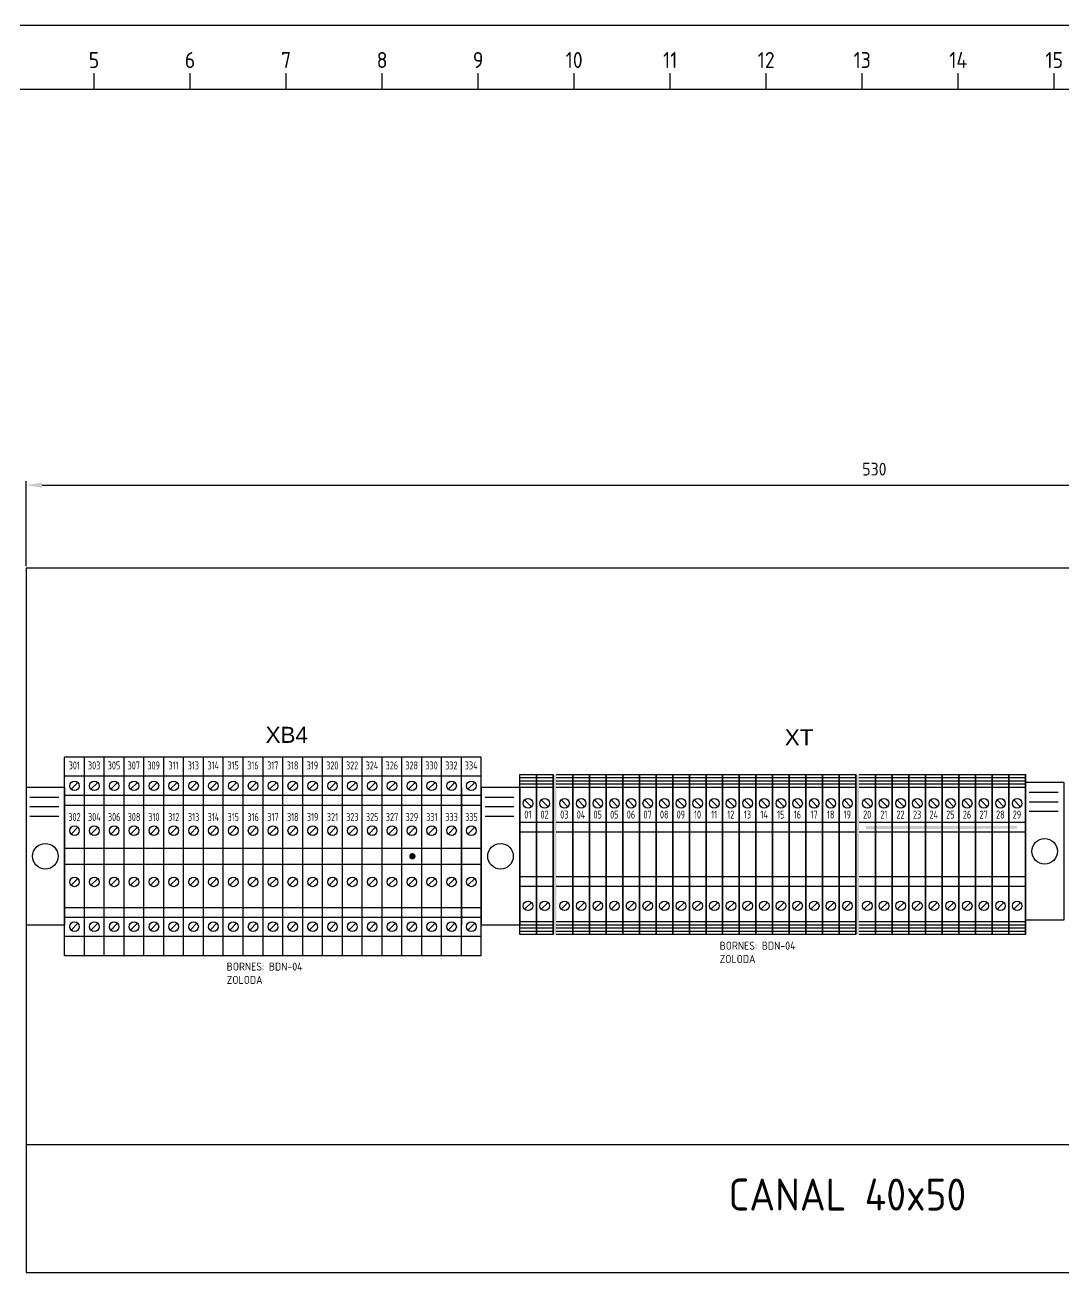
# Model space of a CAD drawing. Header units: millimetres. Extents: x 2272 to 7312, y -3839 to -3184.
# Drawn here: x 3618.2 to 3780.5, y -3738.6 to -3542.2 of the extents above; entities that cross this region are included whole.
import ezdxf
from ezdxf.enums import TextEntityAlignment as Align

# ---------------------------------------------------------------- set-up
doc = ezdxf.new("R2010")
doc.units = ezdxf.units.MM
for name, color, linetype in [('AUXILIAR', 30, 'Continuous'), ('BORNES XT', 5, 'Continuous'), ('COTAS', 3, 'Continuous'), ('TEXTO', 3, 'Continuous'), ('TEXTOS', 3, 'Continuous')]:
    doc.layers.add(name, color=color, linetype=linetype)
doc.styles.add('ROMANS', font='isocp3.shx')
doc.styles.get("Standard").update_dxf_attribs({"font": 'arial.ttf'})
doc.styles.add('style1', font='arial.ttf', dxfattribs={"height": 1})
doc.styles.add('style2', font='romab___.ttf', dxfattribs={"height": 1})

# ---------------------------------------------------------------- blocks, each defined once
blk = doc.blocks.new('A3-Funcional')
at = {"color": 1, "linetype": 'Continuous'}
blk.add_line((25, 287), (410, 287), dxfattribs=at)
at = {"color": 11}
blk.add_lwpolyline([(0, 0), (0, 297), (420, 297), (420, 0)], close=True, dxfattribs=at)
at = {"layer": 'TEXTOS', "color": 3}
for p, q in [((97.5, 287), (97.5, 289.5)), ((112.5, 287), (112.5, 289.5)), ((127.5, 287), (127.5, 289.5)), ((142.5, 287), (142.5, 289.5)), ((157.5, 287), (157.5, 289.5)), ((172.5, 287), (172.5, 289.5)), ((187.5, 287), (187.5, 289.5)), ((202.5, 287), (202.5, 289.5)), ((217.5, 287), (217.5, 289.5)), ((232.5, 287), (232.5, 289.5)), ((247.5, 287), (247.5, 289.5))]:
    blk.add_line(p, q, dxfattribs=at)
at = {"layer": 'TEXTOS', "color": 3, "style": 'ROMANS'}
for s, p in [('5', (97.5, 290.3)), ('6', (112.5, 290.3)), ('7', (127.5, 290.3)), ('8', (142.5, 290.3)), ('9', (157.5, 290.3)), ('10', (172.5, 290.3)), ('11', (187.5, 290.3)), ('12', (202.5, 290.3)), ('13', (217.5, 290.3)), ('14', (232.5, 290.3)), ('15', (247.5, 290.3))]:
    blk.add_text(s, height=2.5, dxfattribs=at).set_placement(p, align=Align.CENTER)
at = {"layer": 'TEXTOS', "color": 7, "linetype": 'Continuous', "style": 'style2', "width": 0.8}
blk.add_attdef('CLIENTE', (295.02, 31.81), '', height=3.5, dxfattribs=at)
at = {"layer": 'TEXTOS', "color": 7, "style": 'style2'}
blk.add_attdef('NºOBRA', text='', height=4, dxfattribs=at).set_placement((380.19, 28), align=Align.CENTER)
at = {"layer": 'TEXTOS', "color": 7, "linetype": 'Continuous', "style": 'style1'}
for tag, p in [('0/0', (403.7, 28)), ('1088-01MP01', (379.98, 18.5)), ('REVCLIENTE', (403.7, 18.5)), ('1088-01MP01', (379.98, 11.43)), ('REV', (403.7, 11.19))]:
    blk.add_attdef(tag, text='', height=2.5, dxfattribs=at).set_placement(p, align=Align.CENTER)
at = {"layer": 'TEXTOS', "style": 'ROMANS'}
for tag, p in [('04/01/01', (204.48, 27.37)), ('NAMEDIB', (224.48, 27.33)), ('FECHREV', (204.48, 20.11)), ('NAMEREV', (224.48, 20.1)), ('FECHAPR', (204.48, 12.61)), ('NAMEAPR', (224.48, 12.6))]:
    blk.add_attdef(tag, text='', height=2, dxfattribs=at).set_placement(p, align=Align.CENTER)
at = {"layer": 'TEXTOS', "color": 7, "style": 'style1'}
blk.add_attdef('OBRA', (295.02, 26.8), '', height=2.5, dxfattribs=at)
at = {"layer": 'TEXTOS', "color": 7, "style": 'style1', "width": 0.85}
for tag, p in [('DESCRIPCION1', (332.01, 20.37)), ('DESCRIPCION2', (332.01, 16.29)), ('DESCRIPCION3', (332.01, 12.18))]:
    blk.add_attdef(tag, text='', height=2.5, dxfattribs=at).set_placement(p, align=Align.CENTER)
blk = doc.blocks.new('BORNERA SEPARADOR')
for p, q in [((-649.79, 1388.9), (-661.79, 1388.9)), ((-661.79, 1388.9), (-661.79, 1345.9)), ((-649.79, 1388.9), (-649.79, 1345.9)), ((-660.59, 1385.9), (-651.59, 1385.9)), ((-660.59, 1382.9), (-651.59, 1382.9)), ((-660.59, 1379.9), (-651.59, 1379.9)), ((-649.79, 1345.9), (-661.79, 1345.9))]:
    blk.add_line(p, q)
blk.add_circle((-655.79, 1367.4), 4)
blk = doc.blocks.new('A$C24A666E3')
for p, q in [((2210.244, -182.826), (1680.244, -182.826)), ((1680.244, -182.826), (1680.244, -402.826)), ((1692.244, -251.326), (1680.244, -251.326)), ((1680.244, -251.326), (1680.244, -294.326)), ((1692.244, -251.326), (1680.244, -251.326)), ((1680.244, -251.326), (1680.244, -294.326)), ((1680.244, -251.326), (1680.244, -294.326)), ((1692.244, -251.326), (1680.244, -251.326)), ((1692.244, -251.326), (1680.244, -251.326)), ((1692.244, -251.326), (1692.244, -294.326)), ((1692.244, -251.326), (1692.244, -294.326)), ((1692.244, -251.326), (1692.244, -294.326)), ((1692.244, -251.326), (1692.244, -294.326)), ((1816.244, -251.326), (1816.244, -294.326)), ((1816.244, -251.326), (1816.244, -294.326)), ((1834.444, -251.326), (1822.444, -251.326)), ((1822.444, -251.326), (1822.444, -294.326)), ((1822.444, -251.326), (1822.444, -294.326)), ((1834.444, -251.326), (1834.444, -294.326)), ((1834.444, -251.326), (1834.444, -294.326)), ((1976.844, -249.785), (1976.844, -292.785)), ((1987.244, -249.785), (1987.244, -292.785)), ((1992.444, -249.785), (1992.444, -292.785)), ((1681.444, -254.326), (1690.444, -254.326)), ((1681.444, -254.326), (1690.444, -254.326)), ((1681.444, -254.326), (1690.444, -254.326)), ((1681.444, -254.326), (1690.444, -254.326)), ((1823.644, -254.326), (1832.644, -254.326)), ((1681.444, -257.326), (1690.444, -257.326)), ((1681.444, -257.326), (1690.444, -257.326)), ((1681.444, -257.326), (1690.444, -257.326)), ((1681.444, -257.326), (1690.444, -257.326)), ((1823.644, -257.326), (1832.644, -257.326)), ((1681.444, -260.326), (1690.444, -260.326)), ((1681.444, -260.326), (1690.444, -260.326)), ((1681.444, -260.326), (1690.444, -260.326)), ((1681.444, -260.326), (1690.444, -260.326)), ((1823.644, -260.326), (1832.644, -260.326)), ((1692.244, -294.326), (1680.244, -294.326)), ((1692.244, -294.326), (1680.244, -294.326)), ((1692.244, -294.326), (1680.244, -294.326)), ((1692.244, -294.326), (1680.244, -294.326)), ((1834.444, -294.326), (1822.444, -294.326)), ((1680.244, -362.826), (2210.244, -362.826)), ((1680.244, -402.826), (2210.244, -402.826))]:
    blk.add_line(p, q)
for centre in [(1686.244, -272.826), (1686.244, -272.826), (1686.244, -272.826), (1686.244, -272.826), (1828.444, -272.826)]:
    blk.add_circle(centre, 4)
at = {"layer": 'AUXILIAR'}
for p, q in [((1692.244, -303.826), (1692.244, -241.826)), ((1698.444, -241.826), (1692.244, -241.826)), ((1698.444, -303.826), (1698.444, -241.826)), ((1698.444, -303.826), (1698.444, -241.826)), ((1704.644, -241.826), (1698.444, -241.826)), ((1704.644, -303.826), (1704.644, -241.826)), ((1704.644, -303.826), (1704.644, -241.826)), ((1710.844, -241.826), (1704.644, -241.826)), ((1710.844, -303.826), (1710.844, -241.826)), ((1710.844, -303.826), (1710.844, -241.826)), ((1717.044, -241.826), (1710.844, -241.826)), ((1717.044, -303.826), (1717.044, -241.826)), ((1717.044, -303.826), (1717.044, -241.826)), ((1723.244, -241.826), (1717.044, -241.826)), ((1723.244, -303.826), (1723.244, -241.826)), ((1723.244, -303.826), (1723.244, -241.826)), ((1729.444, -241.826), (1723.244, -241.826)), ((1729.444, -303.826), (1729.444, -241.826)), ((1729.444, -303.826), (1729.444, -241.826)), ((1735.681, -241.826), (1729.481, -241.826)), ((1735.644, -303.826), (1735.644, -241.826)), ((1741.844, -241.826), (1735.644, -241.826)), ((1735.644, -303.826), (1735.644, -241.826)), ((1741.844, -303.826), (1741.844, -241.826)), ((1741.844, -303.826), (1741.844, -241.826)), ((1748.044, -241.826), (1741.844, -241.826)), ((1748.044, -303.826), (1748.044, -241.826)), ((1748.044, -303.826), (1748.044, -241.826)), ((1754.244, -241.826), (1748.044, -241.826)), ((1754.244, -303.826), (1754.244, -241.826)), ((1760.444, -241.826), (1754.244, -241.826)), ((1754.244, -303.826), (1754.244, -241.826)), ((1760.444, -303.826), (1760.444, -241.826)), ((1760.444, -303.826), (1760.444, -241.826)), ((1766.644, -241.826), (1760.444, -241.826)), ((1766.644, -303.826), (1766.644, -241.826)), ((1772.844, -241.826), (1766.644, -241.826)), ((1766.644, -303.826), (1766.644, -241.826)), ((1772.844, -303.826), (1772.844, -241.826)), ((1779.044, -241.826), (1772.844, -241.826)), ((1779.044, -303.826), (1779.044, -241.826)), ((1779.044, -303.826), (1779.044, -241.826)), ((1785.244, -241.826), (1779.044, -241.826)), ((1785.244, -303.826), (1785.244, -241.826)), ((1785.244, -303.826), (1785.244, -241.826)), ((1791.444, -241.826), (1785.244, -241.826)), ((1791.444, -303.826), (1791.444, -241.826)), ((1797.644, -241.826), (1791.444, -241.826)), ((1797.644, -303.826), (1797.644, -241.826)), ((1797.644, -303.826), (1797.644, -241.826)), ((1803.844, -241.826), (1797.644, -241.826)), ((1803.844, -303.826), (1803.844, -241.826)), ((1803.844, -303.826), (1803.844, -241.826)), ((1810.044, -241.826), (1803.844, -241.826)), ((1810.044, -303.826), (1810.044, -241.826)), ((1810.044, -303.826), (1810.044, -241.826)), ((1816.244, -241.826), (1810.044, -241.826)), ((1816.244, -303.826), (1816.244, -241.826)), ((1816.244, -303.826), (1816.244, -241.826)), ((1822.444, -241.826), (1816.244, -241.826)), ((1822.444, -303.826), (1822.444, -241.826)), ((1822.444, -303.826), (1822.444, -241.826)), ((1698.444, -247.826), (1692.244, -247.826)), ((1694.283, -251.886), (1696.405, -249.765)), ((1704.644, -247.826), (1698.444, -247.826)), ((1700.483, -251.886), (1702.605, -249.765)), ((1710.844, -247.826), (1704.644, -247.826)), ((1706.683, -251.886), (1708.805, -249.765)), ((1717.044, -247.826), (1710.844, -247.826)), ((1712.883, -251.886), (1715.005, -249.765)), ((1723.244, -247.826), (1717.044, -247.826)), ((1719.083, -251.886), (1721.205, -249.765)), ((1729.444, -247.826), (1723.244, -247.826)), ((1725.283, -251.886), (1727.405, -249.765)), ((1735.644, -247.826), (1729.444, -247.826)), ((1731.483, -251.886), (1733.605, -249.765)), ((1741.844, -247.826), (1735.644, -247.826)), ((1737.683, -251.886), (1739.805, -249.765)), ((1748.044, -247.826), (1741.844, -247.826)), ((1743.883, -251.886), (1746.005, -249.765)), ((1754.244, -247.826), (1748.044, -247.826)), ((1750.083, -251.886), (1752.205, -249.765)), ((1760.444, -247.826), (1754.244, -247.826)), ((1756.283, -251.886), (1758.405, -249.765)), ((1766.644, -247.826), (1760.444, -247.826)), ((1762.483, -251.886), (1764.605, -249.765)), ((1772.844, -247.826), (1766.644, -247.826)), ((1768.683, -251.886), (1770.805, -249.765)), ((1779.044, -247.826), (1772.844, -247.826)), ((1774.883, -251.886), (1777.005, -249.765)), ((1785.244, -247.826), (1779.044, -247.826)), ((1781.083, -251.886), (1783.205, -249.765)), ((1791.444, -247.826), (1785.244, -247.826)), ((1787.283, -251.886), (1789.405, -249.765)), ((1797.644, -247.826), (1791.444, -247.826)), ((1793.483, -251.886), (1795.605, -249.765)), ((1803.844, -247.826), (1797.644, -247.826)), ((1799.683, -251.886), (1801.805, -249.765)), ((1810.044, -247.826), (1803.844, -247.826)), ((1805.883, -251.886), (1808.005, -249.765)), ((1816.244, -247.826), (1810.044, -247.826)), ((1812.083, -251.886), (1814.205, -249.765)), ((1822.444, -247.826), (1816.244, -247.826)), ((1818.283, -251.886), (1820.405, -249.765)), ((1698.444, -253.826), (1692.244, -253.826)), ((1704.644, -253.826), (1698.444, -253.826)), ((1710.844, -253.826), (1704.644, -253.826)), ((1717.044, -253.826), (1710.844, -253.826)), ((1723.244, -253.826), (1717.044, -253.826)), ((1729.444, -253.826), (1723.244, -253.826)), ((1735.644, -253.826), (1729.444, -253.826)), ((1741.844, -253.826), (1735.644, -253.826)), ((1748.044, -253.826), (1741.844, -253.826)), ((1754.244, -253.826), (1748.044, -253.826)), ((1760.444, -253.826), (1754.244, -253.826)), ((1766.644, -253.826), (1760.444, -253.826)), ((1772.844, -253.826), (1766.644, -253.826)), ((1779.044, -253.826), (1772.844, -253.826)), ((1785.244, -253.826), (1779.044, -253.826)), ((1791.444, -253.826), (1785.244, -253.826)), ((1797.644, -253.826), (1791.444, -253.826)), ((1803.844, -253.826), (1797.644, -253.826)), ((1810.044, -253.826), (1803.844, -253.826)), ((1816.244, -253.826), (1810.044, -253.826)), ((1822.444, -253.826), (1816.244, -253.826)), ((1692.244, -256.826), (1698.444, -256.826)), ((1698.444, -256.826), (1704.644, -256.826)), ((1704.644, -256.826), (1710.844, -256.826)), ((1710.844, -256.826), (1717.044, -256.826)), ((1717.044, -256.826), (1723.244, -256.826)), ((1723.244, -256.826), (1729.444, -256.826)), ((1729.444, -256.826), (1735.644, -256.826)), ((1735.644, -256.826), (1741.844, -256.826)), ((1741.844, -256.826), (1748.044, -256.826)), ((1748.044, -256.826), (1754.244, -256.826)), ((1754.244, -256.826), (1760.444, -256.826)), ((1760.444, -256.826), (1766.644, -256.826)), ((1766.644, -256.826), (1772.844, -256.826)), ((1772.844, -256.826), (1779.044, -256.826)), ((1779.044, -256.826), (1785.244, -256.826)), ((1785.244, -256.826), (1791.444, -256.826)), ((1791.444, -256.826), (1797.644, -256.826)), ((1797.644, -256.826), (1803.844, -256.826)), ((1803.844, -256.826), (1810.044, -256.826)), ((1810.044, -256.826), (1816.244, -256.826)), ((1816.244, -256.826), (1822.444, -256.826)), ((1694.283, -265.886), (1696.405, -263.765)), ((1700.483, -265.886), (1702.605, -263.765)), ((1706.683, -265.886), (1708.805, -263.765)), ((1712.883, -265.886), (1715.005, -263.765)), ((1719.083, -265.886), (1721.205, -263.765)), ((1725.283, -265.886), (1727.405, -263.765)), ((1731.483, -265.886), (1733.605, -263.765)), ((1737.683, -265.886), (1739.805, -263.765)), ((1743.883, -265.886), (1746.005, -263.765)), ((1750.083, -265.886), (1752.205, -263.765)), ((1756.283, -265.886), (1758.405, -263.765)), ((1762.483, -265.886), (1764.605, -263.765)), ((1768.683, -265.886), (1770.805, -263.765)), ((1774.883, -265.886), (1777.005, -263.765)), ((1781.083, -265.886), (1783.205, -263.765)), ((1787.283, -265.886), (1789.405, -263.765)), ((1793.483, -265.886), (1795.605, -263.765)), ((1799.683, -265.886), (1801.805, -263.765)), ((1805.883, -265.886), (1808.005, -263.765)), ((1812.083, -265.886), (1814.205, -263.765)), ((1818.283, -265.886), (1820.405, -263.765)), ((1692.244, -270.326), (1698.444, -270.326)), ((1698.444, -270.326), (1704.644, -270.326)), ((1704.644, -270.326), (1710.844, -270.326)), ((1710.844, -270.326), (1717.044, -270.326)), ((1717.044, -270.326), (1723.244, -270.326)), ((1723.244, -270.326), (1729.444, -270.326)), ((1729.444, -270.326), (1735.644, -270.326)), ((1735.644, -270.326), (1741.844, -270.326)), ((1741.844, -270.326), (1748.044, -270.326)), ((1748.044, -270.326), (1754.244, -270.326)), ((1754.244, -270.326), (1760.444, -270.326)), ((1760.444, -270.326), (1766.644, -270.326)), ((1766.644, -270.326), (1772.844, -270.326)), ((1772.844, -270.326), (1779.044, -270.326)), ((1779.044, -270.326), (1785.244, -270.326)), ((1785.244, -270.326), (1791.444, -270.326)), ((1791.444, -270.326), (1797.644, -270.326)), ((1797.644, -270.326), (1803.844, -270.326)), ((1803.844, -270.326), (1810.044, -270.326)), ((1810.044, -270.326), (1816.244, -270.326)), ((1816.244, -270.326), (1822.444, -270.326)), ((1692.244, -275.326), (1698.444, -275.326)), ((1698.444, -275.326), (1704.644, -275.326)), ((1704.644, -275.326), (1710.844, -275.326)), ((1710.844, -275.326), (1717.044, -275.326)), ((1717.044, -275.326), (1723.244, -275.326)), ((1723.244, -275.326), (1729.444, -275.326)), ((1729.444, -275.326), (1735.644, -275.326)), ((1735.644, -275.326), (1741.844, -275.326)), ((1741.844, -275.326), (1748.044, -275.326)), ((1748.044, -275.326), (1754.244, -275.326)), ((1754.244, -275.326), (1760.444, -275.326)), ((1760.444, -275.326), (1766.644, -275.326)), ((1766.644, -275.326), (1772.844, -275.326)), ((1772.844, -275.326), (1779.044, -275.326)), ((1779.044, -275.326), (1785.244, -275.326)), ((1785.244, -275.326), (1791.444, -275.326)), ((1791.444, -275.326), (1797.644, -275.326)), ((1797.644, -275.326), (1803.844, -275.326)), ((1803.844, -275.326), (1810.044, -275.326)), ((1810.044, -275.326), (1816.244, -275.326)), ((1816.244, -275.326), (1822.444, -275.326)), ((1694.283, -281.886), (1696.405, -279.765)), ((1700.483, -281.886), (1702.605, -279.765)), ((1706.683, -281.886), (1708.805, -279.765)), ((1712.883, -281.886), (1715.005, -279.765)), ((1719.083, -281.886), (1721.205, -279.765)), ((1725.283, -281.886), (1727.405, -279.765)), ((1731.483, -281.886), (1733.605, -279.765)), ((1737.683, -281.886), (1739.805, -279.765)), ((1743.883, -281.886), (1746.005, -279.765)), ((1750.083, -281.886), (1752.205, -279.765)), ((1756.283, -281.886), (1758.405, -279.765)), ((1762.483, -281.886), (1764.605, -279.765)), ((1768.683, -281.886), (1770.805, -279.765)), ((1774.883, -281.886), (1777.005, -279.765)), ((1781.083, -281.886), (1783.205, -279.765)), ((1787.283, -281.886), (1789.405, -279.765)), ((1793.483, -281.886), (1795.605, -279.765)), ((1799.683, -281.886), (1801.805, -279.765)), ((1805.883, -281.886), (1808.005, -279.765)), ((1812.083, -281.886), (1814.205, -279.765)), ((1818.283, -281.886), (1820.405, -279.765)), ((1692.244, -288.826), (1698.444, -288.826)), ((1698.444, -288.826), (1704.644, -288.826)), ((1704.644, -288.826), (1710.844, -288.826)), ((1710.844, -288.826), (1717.044, -288.826)), ((1717.044, -288.826), (1723.244, -288.826)), ((1723.244, -288.826), (1729.444, -288.826)), ((1729.444, -288.826), (1735.644, -288.826)), ((1735.644, -288.826), (1741.844, -288.826)), ((1741.844, -288.826), (1748.044, -288.826)), ((1748.044, -288.826), (1754.244, -288.826)), ((1754.244, -288.826), (1760.444, -288.826)), ((1760.444, -288.826), (1766.644, -288.826)), ((1766.644, -288.826), (1772.844, -288.826)), ((1772.844, -288.826), (1779.044, -288.826)), ((1779.044, -288.826), (1785.244, -288.826)), ((1785.244, -288.826), (1791.444, -288.826)), ((1791.444, -288.826), (1797.644, -288.826)), ((1797.644, -288.826), (1803.844, -288.826)), ((1803.844, -288.826), (1810.044, -288.826)), ((1810.044, -288.826), (1816.244, -288.826)), ((1816.244, -288.826), (1822.444, -288.826)), ((1692.244, -291.826), (1698.444, -291.826)), ((1694.283, -295.886), (1696.405, -293.765)), ((1698.444, -291.826), (1704.644, -291.826)), ((1700.483, -295.886), (1702.605, -293.765)), ((1704.644, -291.826), (1710.844, -291.826)), ((1706.683, -295.886), (1708.805, -293.765)), ((1710.844, -291.826), (1717.044, -291.826)), ((1712.883, -295.886), (1715.005, -293.765)), ((1717.044, -291.826), (1723.244, -291.826)), ((1719.083, -295.886), (1721.205, -293.765)), ((1723.244, -291.826), (1729.444, -291.826)), ((1725.283, -295.886), (1727.405, -293.765)), ((1729.444, -291.826), (1735.644, -291.826)), ((1731.483, -295.886), (1733.605, -293.765)), ((1735.644, -291.826), (1741.844, -291.826)), ((1737.683, -295.886), (1739.805, -293.765)), ((1741.844, -291.826), (1748.044, -291.826)), ((1743.883, -295.886), (1746.005, -293.765)), ((1748.044, -291.826), (1754.244, -291.826)), ((1750.083, -295.886), (1752.205, -293.765)), ((1754.244, -291.826), (1760.444, -291.826)), ((1756.283, -295.886), (1758.405, -293.765)), ((1760.444, -291.826), (1766.644, -291.826)), ((1762.483, -295.886), (1764.605, -293.765)), ((1766.644, -291.826), (1772.844, -291.826)), ((1768.683, -295.886), (1770.805, -293.765)), ((1772.844, -291.826), (1779.044, -291.826)), ((1774.883, -295.886), (1777.005, -293.765)), ((1779.044, -291.826), (1785.244, -291.826)), ((1781.083, -295.886), (1783.205, -293.765)), ((1785.244, -291.826), (1791.444, -291.826)), ((1787.283, -295.886), (1789.405, -293.765)), ((1791.444, -291.826), (1797.644, -291.826)), ((1793.483, -295.886), (1795.605, -293.765)), ((1797.644, -291.826), (1803.844, -291.826)), ((1799.683, -295.886), (1801.805, -293.765)), ((1803.844, -291.826), (1810.044, -291.826)), ((1805.883, -295.886), (1808.005, -293.765)), ((1810.044, -291.826), (1816.244, -291.826)), ((1812.083, -295.886), (1814.205, -293.765)), ((1816.244, -291.826), (1822.444, -291.826)), ((1818.283, -295.886), (1820.405, -293.765)), ((1692.244, -297.826), (1698.444, -297.826)), ((1698.444, -297.826), (1704.644, -297.826)), ((1704.644, -297.826), (1710.844, -297.826)), ((1710.844, -297.826), (1717.044, -297.826)), ((1717.044, -297.826), (1723.244, -297.826)), ((1723.244, -297.826), (1729.444, -297.826)), ((1729.444, -297.826), (1735.644, -297.826)), ((1735.644, -297.826), (1741.844, -297.826)), ((1741.844, -297.826), (1748.044, -297.826)), ((1748.044, -297.826), (1754.244, -297.826)), ((1754.244, -297.826), (1760.444, -297.826)), ((1760.444, -297.826), (1766.644, -297.826)), ((1766.644, -297.826), (1772.844, -297.826)), ((1772.844, -297.826), (1779.044, -297.826)), ((1779.044, -297.826), (1785.244, -297.826)), ((1785.244, -297.826), (1791.444, -297.826)), ((1791.444, -297.826), (1797.644, -297.826)), ((1797.644, -297.826), (1803.844, -297.826)), ((1803.844, -297.826), (1810.044, -297.826)), ((1810.044, -297.826), (1816.244, -297.826)), ((1816.244, -297.826), (1822.444, -297.826)), ((1692.244, -303.826), (1698.444, -303.826)), ((1698.444, -303.826), (1704.644, -303.826)), ((1704.644, -303.826), (1710.844, -303.826)), ((1710.844, -303.826), (1717.044, -303.826)), ((1717.044, -303.826), (1723.244, -303.826)), ((1723.244, -303.826), (1729.444, -303.826)), ((1729.444, -303.826), (1735.644, -303.826)), ((1735.644, -303.826), (1741.844, -303.826)), ((1741.844, -303.826), (1748.044, -303.826)), ((1748.044, -303.826), (1754.244, -303.826)), ((1754.244, -303.826), (1760.444, -303.826)), ((1760.444, -303.826), (1766.644, -303.826)), ((1766.644, -303.826), (1772.844, -303.826)), ((1772.844, -303.826), (1779.044, -303.826)), ((1779.044, -303.826), (1785.244, -303.826)), ((1785.244, -303.826), (1791.444, -303.826)), ((1791.444, -303.826), (1797.644, -303.826)), ((1797.644, -303.826), (1803.844, -303.826)), ((1803.844, -303.826), (1810.044, -303.826)), ((1810.044, -303.826), (1816.244, -303.826)), ((1816.244, -303.826), (1822.444, -303.826))]:
    blk.add_line(p, q, dxfattribs=at)
for centre in [(1695.344, -250.826), (1701.544, -250.826), (1707.744, -250.826), (1713.944, -250.826), (1720.144, -250.826), (1726.344, -250.826), (1732.544, -250.826), (1738.744, -250.826), (1744.944, -250.826), (1751.144, -250.826), (1757.344, -250.826), (1763.544, -250.826), (1769.744, -250.826), (1775.944, -250.826), (1782.144, -250.826), (1788.344, -250.826), (1794.544, -250.826), (1800.744, -250.826), (1806.944, -250.826), (1813.144, -250.826), (1819.344, -250.826), (1695.344, -264.826), (1701.544, -264.826), (1707.744, -264.826), (1713.944, -264.826), (1720.144, -264.826), (1726.344, -264.826), (1732.544, -264.826), (1738.744, -264.826), (1744.944, -264.826), (1751.144, -264.826), (1757.344, -264.826), (1763.544, -264.826), (1769.744, -264.826), (1775.944, -264.826), (1782.144, -264.826), (1788.344, -264.826), (1794.544, -264.826), (1800.744, -264.826), (1806.944, -264.826), (1813.144, -264.826), (1819.344, -264.826), (1695.344, -280.826), (1701.544, -280.826), (1707.744, -280.826), (1713.944, -280.826), (1720.144, -280.826), (1726.344, -280.826), (1732.544, -280.826), (1738.744, -280.826), (1744.944, -280.826), (1751.144, -280.826), (1757.344, -280.826), (1763.544, -280.826), (1769.744, -280.826), (1775.944, -280.826), (1782.144, -280.826), (1788.344, -280.826), (1794.544, -280.826), (1800.744, -280.826), (1806.944, -280.826), (1813.144, -280.826), (1819.344, -280.826), (1695.344, -294.826), (1701.544, -294.826), (1707.744, -294.826), (1713.944, -294.826), (1720.144, -294.826), (1726.344, -294.826), (1732.544, -294.826), (1738.744, -294.826), (1744.944, -294.826), (1751.144, -294.826), (1757.344, -294.826), (1763.544, -294.826), (1769.744, -294.826), (1775.944, -294.826), (1782.144, -294.826), (1788.344, -294.826), (1794.544, -294.826), (1800.744, -294.826), (1806.944, -294.826), (1813.144, -294.826), (1819.344, -294.826)]:
    blk.add_circle(centre, 1.5, dxfattribs=at)
at = {"layer": 'BORNES XT'}
for p, q in [((1834.444, -247.305), (1839.644, -247.305)), ((1834.444, -297.305), (1834.444, -247.305)), ((1839.644, -247.305), (1839.644, -297.305)), ((1839.644, -247.305), (1844.844, -247.305)), ((1839.644, -297.305), (1839.644, -247.305)), ((1844.844, -247.305), (1844.844, -297.305)), ((1844.844, -297.305), (1844.844, -247.305)), ((1845.844, -247.305), (1851.044, -247.305)), ((1851.044, -247.305), (1851.044, -297.305)), ((1851.044, -247.305), (1856.244, -247.305)), ((1851.044, -297.305), (1851.044, -247.305)), ((1856.244, -247.305), (1856.244, -297.305)), ((1856.244, -247.305), (1861.444, -247.305)), ((1856.244, -297.305), (1856.244, -247.305)), ((1861.444, -247.305), (1861.444, -297.305)), ((1861.444, -247.305), (1866.644, -247.305)), ((1861.444, -297.305), (1861.444, -247.305)), ((1866.644, -247.305), (1871.844, -247.305)), ((1866.644, -297.305), (1866.644, -247.305)), ((1866.644, -247.305), (1866.644, -297.305)), ((1871.844, -247.305), (1871.844, -297.305)), ((1871.844, -247.305), (1877.044, -247.305)), ((1871.844, -297.305), (1871.844, -247.305)), ((1877.044, -247.305), (1877.044, -297.305)), ((1877.044, -297.305), (1877.044, -247.305)), ((1877.044, -247.305), (1882.244, -247.305)), ((1882.244, -247.305), (1882.244, -297.305)), ((1882.244, -297.305), (1882.244, -247.305)), ((1882.244, -247.305), (1887.444, -247.305)), ((1887.444, -247.305), (1887.444, -297.305)), ((1887.444, -297.305), (1887.444, -247.305)), ((1887.444, -247.305), (1892.644, -247.305)), ((1892.644, -247.305), (1892.644, -297.305)), ((1892.644, -297.305), (1892.644, -247.305)), ((1892.644, -247.305), (1897.844, -247.305)), ((1897.844, -247.305), (1897.844, -297.305)), ((1897.844, -297.305), (1897.844, -247.305)), ((1897.844, -247.305), (1903.044, -247.305)), ((1903.044, -247.305), (1903.044, -297.305)), ((1903.044, -297.305), (1903.044, -247.305)), ((1903.044, -247.305), (1908.244, -247.305)), ((1908.244, -247.305), (1908.244, -297.305)), ((1908.244, -297.305), (1908.244, -247.305)), ((1908.244, -247.305), (1913.444, -247.305)), ((1913.444, -247.305), (1913.444, -297.305)), ((1913.444, -297.305), (1913.444, -247.305)), ((1913.444, -247.305), (1918.644, -247.305)), ((1918.644, -247.305), (1918.644, -297.305)), ((1918.644, -297.305), (1918.644, -247.305)), ((1918.644, -247.305), (1923.844, -247.305)), ((1923.844, -247.305), (1923.844, -297.305)), ((1923.844, -297.305), (1923.844, -247.305)), ((1923.844, -247.305), (1929.044, -247.305)), ((1929.044, -247.305), (1929.044, -297.305)), ((1929.044, -297.305), (1929.044, -247.305)), ((1929.044, -247.305), (1934.244, -247.305)), ((1934.244, -247.305), (1934.244, -297.305)), ((1934.244, -297.305), (1934.244, -247.305)), ((1934.244, -247.305), (1939.444, -247.305)), ((1939.444, -247.305), (1939.444, -297.305)), ((1939.444, -297.305), (1939.444, -247.305)), ((1940.444, -247.305), (1945.644, -247.305)), ((1945.644, -247.305), (1945.644, -297.305)), ((1945.644, -297.305), (1945.644, -247.305)), ((1945.644, -247.305), (1950.844, -247.305)), ((1950.844, -247.305), (1950.844, -297.305)), ((1950.844, -297.305), (1950.844, -247.305)), ((1950.844, -247.305), (1956.044, -247.305)), ((1956.044, -247.305), (1956.044, -297.305)), ((1956.044, -297.305), (1956.044, -247.305)), ((1956.044, -247.305), (1961.244, -247.305)), ((1961.244, -247.305), (1961.244, -297.305)), ((1961.244, -297.305), (1961.244, -247.305)), ((1961.244, -247.305), (1966.444, -247.305)), ((1966.444, -247.305), (1966.444, -297.305)), ((1966.444, -297.305), (1966.444, -247.305)), ((1966.444, -247.305), (1971.644, -247.305)), ((1971.644, -247.305), (1976.844, -247.305)), ((1971.644, -247.305), (1971.644, -297.305)), ((1971.644, -297.305), (1971.644, -247.305)), ((1976.844, -247.305), (1976.844, -297.305)), ((1976.844, -297.305), (1976.844, -247.305)), ((1976.844, -247.305), (1982.044, -247.305)), ((1982.044, -247.305), (1987.244, -247.305)), ((1982.044, -247.305), (1982.044, -297.305)), ((1982.044, -297.305), (1982.044, -247.305)), ((1987.244, -247.305), (1987.244, -297.305)), ((1987.244, -297.305), (1987.244, -247.305)), ((1987.244, -247.305), (1992.444, -247.305)), ((1992.444, -247.305), (1992.444, -297.305)), ((1992.444, -297.305), (1992.444, -247.305)), ((1839.644, -248.326), (1834.444, -248.326)), ((1839.644, -249.326), (1834.444, -249.326)), ((1839.644, -250.326), (1834.444, -250.326)), ((1839.644, -251.326), (1834.444, -251.326)), ((1844.844, -248.326), (1839.644, -248.326)), ((1844.844, -249.326), (1839.644, -249.326)), ((1844.844, -250.326), (1839.644, -250.326)), ((1844.844, -251.326), (1839.644, -251.326)), ((1851.044, -248.326), (1845.844, -248.326)), ((1851.044, -249.326), (1845.844, -249.326)), ((1851.044, -250.326), (1845.844, -250.326)), ((1851.044, -251.326), (1845.844, -251.326)), ((1856.244, -248.326), (1851.044, -248.326)), ((1856.244, -249.326), (1851.044, -249.326)), ((1856.244, -250.326), (1851.044, -250.326)), ((1856.244, -251.326), (1851.044, -251.326)), ((1861.444, -248.326), (1856.244, -248.326)), ((1861.444, -249.326), (1856.244, -249.326)), ((1861.444, -250.326), (1856.244, -250.326)), ((1861.444, -251.326), (1856.244, -251.326)), ((1866.644, -248.326), (1861.444, -248.326)), ((1866.644, -249.326), (1861.444, -249.326)), ((1866.644, -250.326), (1861.444, -250.326)), ((1866.644, -251.326), (1861.444, -251.326)), ((1871.844, -248.326), (1866.644, -248.326)), ((1871.844, -249.326), (1866.644, -249.326)), ((1871.844, -250.326), (1866.644, -250.326)), ((1871.844, -251.326), (1866.644, -251.326)), ((1877.044, -248.326), (1871.844, -248.326)), ((1877.044, -249.326), (1871.844, -249.326)), ((1877.044, -250.326), (1871.844, -250.326)), ((1877.044, -251.326), (1871.844, -251.326)), ((1882.244, -248.326), (1877.044, -248.326)), ((1882.244, -249.326), (1877.044, -249.326)), ((1882.244, -250.326), (1877.044, -250.326)), ((1882.244, -251.326), (1877.044, -251.326)), ((1887.444, -248.326), (1882.244, -248.326)), ((1887.444, -249.326), (1882.244, -249.326)), ((1887.444, -250.326), (1882.244, -250.326)), ((1887.444, -251.326), (1882.244, -251.326)), ((1892.644, -248.326), (1887.444, -248.326)), ((1892.644, -249.326), (1887.444, -249.326)), ((1892.644, -250.326), (1887.444, -250.326)), ((1892.644, -251.326), (1887.444, -251.326)), ((1897.844, -248.326), (1892.644, -248.326)), ((1897.844, -249.326), (1892.644, -249.326)), ((1897.844, -250.326), (1892.644, -250.326)), ((1897.844, -251.326), (1892.644, -251.326)), ((1903.044, -248.326), (1897.844, -248.326)), ((1903.044, -249.326), (1897.844, -249.326)), ((1903.044, -250.326), (1897.844, -250.326)), ((1903.044, -251.326), (1897.844, -251.326)), ((1908.244, -248.326), (1903.044, -248.326)), ((1908.244, -249.326), (1903.044, -249.326)), ((1908.244, -250.326), (1903.044, -250.326)), ((1908.244, -251.326), (1903.044, -251.326)), ((1913.444, -248.326), (1908.244, -248.326)), ((1913.444, -249.326), (1908.244, -249.326)), ((1913.444, -250.326), (1908.244, -250.326)), ((1913.444, -251.326), (1908.244, -251.326)), ((1918.644, -248.326), (1913.444, -248.326)), ((1918.644, -249.326), (1913.444, -249.326)), ((1918.644, -250.326), (1913.444, -250.326)), ((1918.644, -251.326), (1913.444, -251.326)), ((1923.844, -248.326), (1918.644, -248.326)), ((1923.844, -249.326), (1918.644, -249.326)), ((1923.844, -250.326), (1918.644, -250.326)), ((1923.844, -251.326), (1918.644, -251.326)), ((1929.044, -248.326), (1923.844, -248.326)), ((1929.044, -249.326), (1923.844, -249.326)), ((1929.044, -250.326), (1923.844, -250.326)), ((1929.044, -251.326), (1923.844, -251.326)), ((1934.244, -248.326), (1929.044, -248.326)), ((1934.244, -249.326), (1929.044, -249.326)), ((1934.244, -250.326), (1929.044, -250.326)), ((1934.244, -251.326), (1929.044, -251.326)), ((1939.444, -248.326), (1934.244, -248.326)), ((1939.444, -249.326), (1934.244, -249.326)), ((1939.444, -250.326), (1934.244, -250.326)), ((1939.444, -251.326), (1934.244, -251.326)), ((1945.644, -248.326), (1940.444, -248.326)), ((1945.644, -249.326), (1940.444, -249.326)), ((1945.644, -250.326), (1940.444, -250.326)), ((1945.644, -251.326), (1940.444, -251.326)), ((1950.844, -248.326), (1945.644, -248.326)), ((1950.844, -249.326), (1945.644, -249.326)), ((1950.844, -250.326), (1945.644, -250.326)), ((1950.844, -251.326), (1945.644, -251.326)), ((1956.044, -248.326), (1950.844, -248.326)), ((1956.044, -249.326), (1950.844, -249.326)), ((1956.044, -250.326), (1950.844, -250.326)), ((1956.044, -251.326), (1950.844, -251.326)), ((1961.244, -248.326), (1956.044, -248.326)), ((1961.244, -249.326), (1956.044, -249.326)), ((1961.244, -250.326), (1956.044, -250.326)), ((1961.244, -251.326), (1956.044, -251.326)), ((1966.444, -248.326), (1961.244, -248.326)), ((1966.444, -249.326), (1961.244, -249.326)), ((1966.444, -250.326), (1961.244, -250.326)), ((1966.444, -251.326), (1961.244, -251.326)), ((1971.644, -248.326), (1966.444, -248.326)), ((1971.644, -249.326), (1966.444, -249.326)), ((1971.644, -250.326), (1966.444, -250.326)), ((1971.644, -251.326), (1966.444, -251.326)), ((1976.844, -248.326), (1971.644, -248.326)), ((1976.844, -249.326), (1971.644, -249.326)), ((1976.844, -250.326), (1971.644, -250.326)), ((1976.844, -251.326), (1971.644, -251.326)), ((1982.044, -248.326), (1976.844, -248.326)), ((1982.044, -249.326), (1976.844, -249.326)), ((1982.044, -250.326), (1976.844, -250.326)), ((1982.044, -251.326), (1976.844, -251.326)), ((1987.244, -248.326), (1982.044, -248.326)), ((1987.244, -249.326), (1982.044, -249.326)), ((1987.244, -250.326), (1982.044, -250.326)), ((1987.244, -251.326), (1982.044, -251.326)), ((1992.444, -248.326), (1987.244, -248.326)), ((1992.444, -249.326), (1987.244, -249.326)), ((1992.444, -250.326), (1987.244, -250.326)), ((1992.444, -251.326), (1987.244, -251.326)), ((1835.983, -255.245), (1838.105, -257.366)), ((1841.183, -255.245), (1843.305, -257.366)), ((1847.383, -255.245), (1849.505, -257.366)), ((1852.583, -255.245), (1854.705, -257.366)), ((1857.783, -255.245), (1859.905, -257.366)), ((1862.983, -255.245), (1865.105, -257.366)), ((1868.183, -255.245), (1870.305, -257.366)), ((1873.383, -255.245), (1875.505, -257.366)), ((1878.583, -255.245), (1880.705, -257.366)), ((1883.783, -255.245), (1885.905, -257.366)), ((1888.983, -255.245), (1891.105, -257.366)), ((1894.183, -255.245), (1896.305, -257.366)), ((1899.383, -255.245), (1901.505, -257.366)), ((1904.583, -255.245), (1906.705, -257.366)), ((1909.783, -255.245), (1911.905, -257.366)), ((1914.983, -255.245), (1917.105, -257.366)), ((1920.183, -255.245), (1922.305, -257.366)), ((1925.383, -255.245), (1927.505, -257.366)), ((1930.583, -255.245), (1932.705, -257.366)), ((1935.783, -255.245), (1937.905, -257.366)), ((1941.983, -255.245), (1944.105, -257.366)), ((1947.183, -255.245), (1949.305, -257.366)), ((1952.383, -255.245), (1954.505, -257.366)), ((1957.583, -255.245), (1959.705, -257.366)), ((1962.783, -255.245), (1964.905, -257.366)), ((1967.983, -255.245), (1970.105, -257.366)), ((1973.183, -255.245), (1975.305, -257.366)), ((1978.383, -255.245), (1980.505, -257.366)), ((1983.583, -255.245), (1985.705, -257.366)), ((1988.783, -255.245), (1990.905, -257.366)), ((1839.644, -262.326), (1834.444, -262.326)), ((1844.844, -262.326), (1839.644, -262.326)), ((1851.044, -262.326), (1845.844, -262.326)), ((1856.244, -262.326), (1851.044, -262.326)), ((1861.444, -262.326), (1856.244, -262.326)), ((1866.644, -262.326), (1861.444, -262.326)), ((1871.844, -262.326), (1866.644, -262.326)), ((1877.044, -262.326), (1871.844, -262.326)), ((1882.244, -262.326), (1877.044, -262.326)), ((1887.444, -262.326), (1882.244, -262.326)), ((1892.644, -262.326), (1887.444, -262.326)), ((1897.844, -262.326), (1892.644, -262.326)), ((1903.044, -262.326), (1897.844, -262.326)), ((1908.244, -262.326), (1903.044, -262.326)), ((1913.444, -262.326), (1908.244, -262.326)), ((1918.644, -262.326), (1913.444, -262.326)), ((1923.844, -262.326), (1918.644, -262.326)), ((1929.044, -262.326), (1923.844, -262.326)), ((1934.244, -262.326), (1929.044, -262.326)), ((1939.444, -262.326), (1934.244, -262.326)), ((1945.644, -262.326), (1940.444, -262.326)), ((1950.844, -262.326), (1945.644, -262.326)), ((1956.044, -262.326), (1950.844, -262.326)), ((1961.244, -262.326), (1956.044, -262.326)), ((1966.444, -262.326), (1961.244, -262.326)), ((1971.644, -262.326), (1966.444, -262.326)), ((1976.844, -262.326), (1971.644, -262.326)), ((1982.044, -262.326), (1976.844, -262.326)), ((1987.244, -262.326), (1982.044, -262.326)), ((1992.444, -262.326), (1987.244, -262.326)), ((1839.644, -265.326), (1834.444, -265.326)), ((1844.844, -265.326), (1839.644, -265.326)), ((1851.044, -265.326), (1845.844, -265.326)), ((1856.244, -265.326), (1851.044, -265.326)), ((1861.444, -265.326), (1856.244, -265.326)), ((1866.644, -265.326), (1861.444, -265.326)), ((1871.844, -265.326), (1866.644, -265.326)), ((1877.044, -265.326), (1871.844, -265.326)), ((1882.244, -265.326), (1877.044, -265.326)), ((1887.444, -265.326), (1882.244, -265.326)), ((1892.644, -265.326), (1887.444, -265.326)), ((1897.844, -265.326), (1892.644, -265.326)), ((1903.044, -265.326), (1897.844, -265.326)), ((1908.244, -265.326), (1903.044, -265.326)), ((1913.444, -265.326), (1908.244, -265.326)), ((1918.644, -265.326), (1913.444, -265.326)), ((1923.844, -265.326), (1918.644, -265.326)), ((1929.044, -265.326), (1923.844, -265.326)), ((1934.244, -265.326), (1929.044, -265.326)), ((1939.444, -265.326), (1934.244, -265.326)), ((1945.644, -265.326), (1940.444, -265.326)), ((1950.844, -265.326), (1945.644, -265.326)), ((1956.044, -265.326), (1950.844, -265.326)), ((1961.244, -265.326), (1956.044, -265.326)), ((1966.444, -265.326), (1961.244, -265.326)), ((1971.644, -265.326), (1966.444, -265.326)), ((1976.844, -265.326), (1971.644, -265.326)), ((1982.044, -265.326), (1976.844, -265.326)), ((1987.244, -265.326), (1982.044, -265.326)), ((1992.444, -265.326), (1987.244, -265.326)), ((1839.644, -279.285), (1834.444, -279.285)), ((1839.644, -282.285), (1834.444, -282.285)), ((1844.844, -279.285), (1839.644, -279.285)), ((1844.844, -282.285), (1839.644, -282.285)), ((1851.044, -279.285), (1845.844, -279.285)), ((1851.044, -282.285), (1845.844, -282.285)), ((1856.244, -279.285), (1851.044, -279.285)), ((1856.244, -282.285), (1851.044, -282.285)), ((1861.444, -279.285), (1856.244, -279.285)), ((1861.444, -282.285), (1856.244, -282.285)), ((1866.644, -279.285), (1861.444, -279.285)), ((1866.644, -282.285), (1861.444, -282.285)), ((1871.844, -279.285), (1866.644, -279.285)), ((1871.844, -282.285), (1866.644, -282.285)), ((1877.044, -279.285), (1871.844, -279.285)), ((1877.044, -282.285), (1871.844, -282.285)), ((1882.244, -279.285), (1877.044, -279.285)), ((1882.244, -282.285), (1877.044, -282.285)), ((1887.444, -279.285), (1882.244, -279.285)), ((1887.444, -282.285), (1882.244, -282.285)), ((1892.644, -279.285), (1887.444, -279.285)), ((1892.644, -282.285), (1887.444, -282.285)), ((1897.844, -279.285), (1892.644, -279.285)), ((1897.844, -282.285), (1892.644, -282.285)), ((1903.044, -279.285), (1897.844, -279.285)), ((1903.044, -282.285), (1897.844, -282.285)), ((1908.244, -279.285), (1903.044, -279.285)), ((1908.244, -282.285), (1903.044, -282.285)), ((1913.444, -279.285), (1908.244, -279.285)), ((1913.444, -282.285), (1908.244, -282.285)), ((1918.644, -279.285), (1913.444, -279.285)), ((1918.644, -282.285), (1913.444, -282.285)), ((1923.844, -279.285), (1918.644, -279.285)), ((1923.844, -282.285), (1918.644, -282.285)), ((1929.044, -279.285), (1923.844, -279.285)), ((1929.044, -282.285), (1923.844, -282.285)), ((1934.244, -279.285), (1929.044, -279.285)), ((1934.244, -282.285), (1929.044, -282.285)), ((1939.444, -279.285), (1934.244, -279.285)), ((1939.444, -282.285), (1934.244, -282.285)), ((1945.644, -279.285), (1940.444, -279.285)), ((1945.644, -282.285), (1940.444, -282.285)), ((1950.844, -279.285), (1945.644, -279.285)), ((1950.844, -282.285), (1945.644, -282.285)), ((1956.044, -279.285), (1950.844, -279.285)), ((1956.044, -282.285), (1950.844, -282.285)), ((1961.244, -279.285), (1956.044, -279.285)), ((1961.244, -282.285), (1956.044, -282.285)), ((1966.444, -279.285), (1961.244, -279.285)), ((1966.444, -282.285), (1961.244, -282.285)), ((1971.644, -279.285), (1966.444, -279.285)), ((1971.644, -282.285), (1966.444, -282.285)), ((1976.844, -279.285), (1971.644, -279.285)), ((1976.844, -282.285), (1971.644, -282.285)), ((1982.044, -279.285), (1976.844, -279.285)), ((1982.044, -282.285), (1976.844, -282.285)), ((1987.244, -279.285), (1982.044, -279.285)), ((1987.244, -282.285), (1982.044, -282.285)), ((1992.444, -279.285), (1987.244, -279.285)), ((1992.444, -282.285), (1987.244, -282.285)), ((1835.983, -289.366), (1838.105, -287.245)), ((1841.183, -289.366), (1843.305, -287.245)), ((1847.383, -289.366), (1849.505, -287.245)), ((1852.583, -289.366), (1854.705, -287.245)), ((1857.783, -289.366), (1859.905, -287.245)), ((1862.983, -289.366), (1865.105, -287.245)), ((1868.183, -289.366), (1870.305, -287.245)), ((1873.383, -289.366), (1875.505, -287.245)), ((1878.583, -289.366), (1880.705, -287.245)), ((1883.783, -289.366), (1885.905, -287.245)), ((1888.983, -289.366), (1891.105, -287.245)), ((1894.183, -289.366), (1896.305, -287.245)), ((1899.383, -289.366), (1901.505, -287.245)), ((1904.583, -289.366), (1906.705, -287.245)), ((1909.783, -289.366), (1911.905, -287.245)), ((1914.983, -289.366), (1917.105, -287.245)), ((1920.183, -289.366), (1922.305, -287.245)), ((1925.383, -289.366), (1927.505, -287.245)), ((1930.583, -289.366), (1932.705, -287.245)), ((1935.783, -289.366), (1937.905, -287.245)), ((1941.983, -289.366), (1944.105, -287.245)), ((1947.183, -289.366), (1949.305, -287.245)), ((1952.383, -289.366), (1954.505, -287.245)), ((1957.583, -289.366), (1959.705, -287.245)), ((1962.783, -289.366), (1964.905, -287.245)), ((1967.983, -289.366), (1970.105, -287.245)), ((1973.183, -289.366), (1975.305, -287.245)), ((1978.383, -289.366), (1980.505, -287.245)), ((1983.583, -289.366), (1985.705, -287.245)), ((1988.783, -289.366), (1990.905, -287.245)), ((1839.644, -293.326), (1834.444, -293.326)), ((1839.644, -294.326), (1834.444, -294.326)), ((1844.844, -293.326), (1839.644, -293.326)), ((1844.844, -294.326), (1839.644, -294.326)), ((1851.044, -293.326), (1845.844, -293.326)), ((1851.044, -294.326), (1845.844, -294.326)), ((1856.244, -293.326), (1851.044, -293.326)), ((1856.244, -294.326), (1851.044, -294.326)), ((1861.444, -293.326), (1856.244, -293.326)), ((1861.444, -294.326), (1856.244, -294.326)), ((1866.644, -293.326), (1861.444, -293.326)), ((1866.644, -294.326), (1861.444, -294.326)), ((1871.844, -293.326), (1866.644, -293.326)), ((1871.844, -294.326), (1866.644, -294.326)), ((1877.044, -293.326), (1871.844, -293.326)), ((1877.044, -294.326), (1871.844, -294.326)), ((1882.244, -293.326), (1877.044, -293.326)), ((1882.244, -294.326), (1877.044, -294.326)), ((1887.444, -293.326), (1882.244, -293.326)), ((1887.444, -294.326), (1882.244, -294.326)), ((1892.644, -293.326), (1887.444, -293.326)), ((1892.644, -294.326), (1887.444, -294.326)), ((1897.844, -293.326), (1892.644, -293.326)), ((1897.844, -294.326), (1892.644, -294.326)), ((1903.044, -293.326), (1897.844, -293.326)), ((1903.044, -294.326), (1897.844, -294.326)), ((1908.244, -293.326), (1903.044, -293.326)), ((1908.244, -294.326), (1903.044, -294.326)), ((1913.444, -293.326), (1908.244, -293.326)), ((1913.444, -294.326), (1908.244, -294.326)), ((1918.644, -293.326), (1913.444, -293.326)), ((1918.644, -294.326), (1913.444, -294.326)), ((1923.844, -293.326), (1918.644, -293.326)), ((1923.844, -294.326), (1918.644, -294.326)), ((1929.044, -293.326), (1923.844, -293.326)), ((1929.044, -294.326), (1923.844, -294.326)), ((1934.244, -293.326), (1929.044, -293.326)), ((1934.244, -294.326), (1929.044, -294.326)), ((1939.444, -293.326), (1934.244, -293.326)), ((1939.444, -294.326), (1934.244, -294.326)), ((1945.644, -293.326), (1940.444, -293.326)), ((1945.644, -294.326), (1940.444, -294.326)), ((1950.844, -293.326), (1945.644, -293.326)), ((1950.844, -294.326), (1945.644, -294.326)), ((1956.044, -293.326), (1950.844, -293.326)), ((1956.044, -294.326), (1950.844, -294.326)), ((1961.244, -293.326), (1956.044, -293.326)), ((1961.244, -294.326), (1956.044, -294.326)), ((1966.444, -293.326), (1961.244, -293.326)), ((1966.444, -294.326), (1961.244, -294.326)), ((1971.644, -293.326), (1966.444, -293.326)), ((1971.644, -294.326), (1966.444, -294.326)), ((1976.844, -293.326), (1971.644, -293.326)), ((1976.844, -294.326), (1971.644, -294.326)), ((1982.044, -293.326), (1976.844, -293.326)), ((1982.044, -294.326), (1976.844, -294.326)), ((1987.244, -293.326), (1982.044, -293.326)), ((1987.244, -294.326), (1982.044, -294.326)), ((1992.444, -293.326), (1987.244, -293.326)), ((1992.444, -294.326), (1987.244, -294.326)), ((1839.644, -295.326), (1834.444, -295.326)), ((1839.644, -296.326), (1834.444, -296.326)), ((1839.644, -297.305), (1834.444, -297.305)), ((1844.844, -295.326), (1839.644, -295.326)), ((1844.844, -296.326), (1839.644, -296.326)), ((1844.844, -297.305), (1839.644, -297.305)), ((1851.044, -295.326), (1845.844, -295.326)), ((1851.044, -296.326), (1845.844, -296.326)), ((1851.044, -297.305), (1845.844, -297.305)), ((1856.244, -295.326), (1851.044, -295.326)), ((1856.244, -296.326), (1851.044, -296.326)), ((1856.244, -297.305), (1851.044, -297.305)), ((1861.444, -295.326), (1856.244, -295.326)), ((1861.444, -296.326), (1856.244, -296.326)), ((1861.444, -297.305), (1856.244, -297.305)), ((1866.644, -295.326), (1861.444, -295.326)), ((1866.644, -296.326), (1861.444, -296.326)), ((1866.644, -297.305), (1861.444, -297.305)), ((1871.844, -295.326), (1866.644, -295.326)), ((1871.844, -296.326), (1866.644, -296.326)), ((1871.844, -297.305), (1866.644, -297.305)), ((1877.044, -295.326), (1871.844, -295.326)), ((1877.044, -296.326), (1871.844, -296.326)), ((1877.044, -297.305), (1871.844, -297.305)), ((1882.244, -295.326), (1877.044, -295.326)), ((1882.244, -296.326), (1877.044, -296.326)), ((1882.244, -297.305), (1877.044, -297.305)), ((1887.444, -295.326), (1882.244, -295.326)), ((1887.444, -296.326), (1882.244, -296.326)), ((1887.444, -297.305), (1882.244, -297.305)), ((1892.644, -295.326), (1887.444, -295.326)), ((1892.644, -296.326), (1887.444, -296.326)), ((1892.644, -297.305), (1887.444, -297.305)), ((1897.844, -295.326), (1892.644, -295.326)), ((1897.844, -296.326), (1892.644, -296.326)), ((1897.844, -297.305), (1892.644, -297.305)), ((1903.044, -295.326), (1897.844, -295.326)), ((1903.044, -296.326), (1897.844, -296.326)), ((1903.044, -297.305), (1897.844, -297.305)), ((1908.244, -295.326), (1903.044, -295.326)), ((1908.244, -296.326), (1903.044, -296.326)), ((1908.244, -297.305), (1903.044, -297.305)), ((1913.444, -295.326), (1908.244, -295.326)), ((1913.444, -296.326), (1908.244, -296.326)), ((1913.444, -297.305), (1908.244, -297.305)), ((1918.644, -295.326), (1913.444, -295.326)), ((1918.644, -296.326), (1913.444, -296.326)), ((1918.644, -297.305), (1913.444, -297.305)), ((1923.844, -295.326), (1918.644, -295.326)), ((1923.844, -296.326), (1918.644, -296.326)), ((1923.844, -297.305), (1918.644, -297.305)), ((1929.044, -295.326), (1923.844, -295.326)), ((1929.044, -296.326), (1923.844, -296.326)), ((1929.044, -297.305), (1923.844, -297.305)), ((1934.244, -295.326), (1929.044, -295.326)), ((1934.244, -296.326), (1929.044, -296.326)), ((1934.244, -297.305), (1929.044, -297.305)), ((1939.444, -295.326), (1934.244, -295.326)), ((1939.444, -296.326), (1934.244, -296.326)), ((1939.444, -297.305), (1934.244, -297.305)), ((1945.644, -295.326), (1940.444, -295.326)), ((1945.644, -296.326), (1940.444, -296.326)), ((1945.644, -297.305), (1940.444, -297.305)), ((1950.844, -295.326), (1945.644, -295.326)), ((1950.844, -296.326), (1945.644, -296.326)), ((1950.844, -297.305), (1945.644, -297.305)), ((1956.044, -295.326), (1950.844, -295.326)), ((1956.044, -296.326), (1950.844, -296.326)), ((1956.044, -297.305), (1950.844, -297.305)), ((1961.244, -295.326), (1956.044, -295.326)), ((1961.244, -296.326), (1956.044, -296.326)), ((1961.244, -297.305), (1956.044, -297.305)), ((1966.444, -295.326), (1961.244, -295.326)), ((1966.444, -296.326), (1961.244, -296.326)), ((1966.444, -297.305), (1961.244, -297.305)), ((1971.644, -295.326), (1966.444, -295.326)), ((1971.644, -296.326), (1966.444, -296.326)), ((1971.644, -297.305), (1966.444, -297.305)), ((1976.844, -295.326), (1971.644, -295.326)), ((1976.844, -296.326), (1971.644, -296.326)), ((1976.844, -297.305), (1971.644, -297.305)), ((1982.044, -295.326), (1976.844, -295.326)), ((1982.044, -296.326), (1976.844, -296.326)), ((1982.044, -297.305), (1976.844, -297.305)), ((1987.244, -295.326), (1982.044, -295.326)), ((1987.244, -296.326), (1982.044, -296.326)), ((1987.244, -297.305), (1982.044, -297.305)), ((1992.444, -295.326), (1987.244, -295.326)), ((1992.444, -296.326), (1987.244, -296.326)), ((1992.444, -297.305), (1987.244, -297.305))]:
    blk.add_line(p, q, dxfattribs=at)
for centre in [(1837.044, -256.305), (1842.244, -256.305), (1848.444, -256.305), (1853.644, -256.305), (1858.844, -256.305), (1864.044, -256.305), (1869.244, -256.305), (1874.444, -256.305), (1879.644, -256.305), (1884.844, -256.305), (1890.044, -256.305), (1895.244, -256.305), (1900.444, -256.305), (1905.644, -256.305), (1910.844, -256.305), (1916.044, -256.305), (1921.244, -256.305), (1926.444, -256.305), (1931.644, -256.305), (1936.844, -256.305), (1943.044, -256.305), (1948.244, -256.305), (1953.444, -256.305), (1958.644, -256.305), (1963.844, -256.305), (1969.044, -256.305), (1974.244, -256.305), (1979.444, -256.305), (1984.644, -256.305), (1989.844, -256.305), (1837.044, -288.305), (1842.244, -288.305), (1848.444, -288.305), (1853.644, -288.305), (1858.844, -288.305), (1864.044, -288.305), (1869.244, -288.305), (1874.444, -288.305), (1879.644, -288.305), (1884.844, -288.305), (1890.044, -288.305), (1895.244, -288.305), (1900.444, -288.305), (1905.644, -288.305), (1910.844, -288.305), (1916.044, -288.305), (1921.244, -288.305), (1926.444, -288.305), (1931.644, -288.305), (1936.844, -288.305), (1943.044, -288.305), (1948.244, -288.305), (1953.444, -288.305), (1958.644, -288.305), (1963.844, -288.305), (1969.044, -288.305), (1974.244, -288.305), (1979.444, -288.305), (1984.644, -288.305), (1989.844, -288.305)]:
    blk.add_circle(centre, 1.5, dxfattribs=at)
at = {"layer": 'COTAS'}
for p, q in [((1680.244, -182.201), (1680.244, -155.673)), ((1685.244, -156.923), (2205.244, -156.923))]:
    blk.add_line(p, q, dxfattribs=at)
blk.add_solid([(1685.244, -156.09), (1685.244, -157.757), (1680.244, -156.923)], dxfattribs=at)
at = {"layer": 'TEXTOS', "const_width": 1}
blk.add_lwpolyline([(1800.405, -272.826, 1), (1801.405, -272.826, 1)], format="xyb", close=True, dxfattribs=at)
at = {"layer": 'TEXTOS'}
for points in [[(1844.844, -297.305), (1845.844, -297.305), (1844.844, -247.305), (1845.844, -247.305)], [(1939.444, -297.305), (1940.444, -297.305), (1939.444, -247.305), (1940.444, -247.305)], [(1989.844, -264.223), (1989.844, -263.371), (1942.602, -264.371), (1942.602, -263.371)]]:
    blk.add_trace(points, dxfattribs=at)
blk.add_blockref('BORNERA SEPARADOR', (2654.233, -1638.684))
at = {"layer": 'COTAS', "insert": (1945.244, -151.923), "char_height": 4, "attachment_point": 5, "style": 'ROMANS'}
blk.add_mtext('530', dxfattribs=at)
at = {"layer": 'TEXTO'}
for s, p in [('XB4', (1755.063, -237.401)), ('XT', (1917.256, -238.199))]:
    blk.add_text(s, height=5, dxfattribs=at).set_placement(p)
at = {"layer": 'TEXTO', "style": 'ROMANS', "width": 0.8}
for s, p in [('301', (1695.28, -245.708)), ('303', (1701.48, -245.708)), ('305', (1707.68, -245.708)), ('307', (1713.88, -245.708)), ('309', (1720.08, -245.708)), ('311', (1726.28, -245.708)), ('313', (1732.48, -245.708)), ('314', (1738.68, -245.708)), ('315', (1744.88, -245.708)), ('316', (1751.08, -245.708)), ('317', (1757.28, -245.708)), ('318', (1763.48, -245.708)), ('319', (1769.68, -245.708)), ('320', (1775.88, -245.708)), ('322', (1782.08, -245.708)), ('324', (1788.28, -245.708)), ('326', (1794.48, -245.708)), ('328', (1800.68, -245.708)), ('330', (1806.88, -245.708)), ('332', (1813.08, -245.708)), ('334', (1819.28, -245.708)), ('302', (1695.344, -261.826)), ('304', (1701.544, -261.826)), ('306', (1707.744, -261.826)), ('308', (1713.944, -261.826)), ('310', (1720.144, -261.826)), ('312', (1726.344, -261.826)), ('313', (1732.544, -261.826)), ('314', (1738.744, -261.826)), ('315', (1744.944, -261.826)), ('316', (1751.144, -261.826)), ('317', (1757.344, -261.826)), ('318', (1763.544, -261.826)), ('319', (1769.744, -261.826)), ('321', (1775.944, -261.826)), ('323', (1782.144, -261.826)), ('325', (1788.344, -261.826)), ('327', (1794.544, -261.826)), ('329', (1800.744, -261.826)), ('331', (1806.944, -261.826)), ('333', (1813.144, -261.826)), ('335', (1819.344, -261.826))]:
    blk.add_text(s, height=2.5, dxfattribs=at).set_placement(p, align=Align.CENTER)
at = {"layer": 'TEXTO', "char_height": 2.5, "attachment_point": 1, "style": 'ROMANS'}
for insert in [(1896.893, -299.504), (1742.893, -306.024)]:
    blk.add_mtext_dynamic_manual_height_columns('BORNES: BDN-04\\PZOLODA', width=28.12959, gutter_width=10, heights=[0], dxfattribs=dict(at, insert=insert))
at = {"layer": 'TEXTOS', "style": 'ROMANS', "width": 0.8}
for s, p in [('01', (1836.991, -259.805)), ('02', (1842.191, -259.805)), ('03', (1848.391, -259.805)), ('04', (1853.591, -259.805)), ('05', (1858.791, -259.805)), ('05', (1863.991, -259.805)), ('06', (1869.191, -259.805)), ('07', (1874.391, -259.805)), ('08', (1879.591, -259.805)), ('09', (1884.791, -259.805)), ('10', (1889.991, -259.805)), ('11', (1895.191, -259.805)), ('12', (1900.391, -259.805)), ('13', (1905.591, -259.805)), ('14', (1910.791, -259.805)), ('15', (1915.991, -259.805)), ('16', (1921.191, -259.805)), ('17', (1926.391, -259.805)), ('18', (1931.591, -259.805)), ('19', (1936.791, -259.805)), ('20', (1942.991, -259.805)), ('21', (1948.191, -259.805)), ('22', (1953.391, -259.805)), ('23', (1958.591, -259.805)), ('24', (1963.791, -259.805)), ('25', (1968.991, -259.805)), ('26', (1974.191, -259.805)), ('27', (1979.391, -259.805)), ('28', (1984.591, -259.805)), ('29', (1989.791, -259.805))]:
    blk.add_text(s, height=2.5, dxfattribs=at).set_placement(p, align=Align.MIDDLE_CENTER)
at = {"layer": 'TEXTOS', "style": 'ROMANS'}
blk.add_text('CANAL 40x50', height=10, dxfattribs=at).set_placement((1936.819, -378.475), align=Align.MIDDLE_CENTER)

msp = doc.modelspace()

# ---------------------------------------------------------------- block references
msp.add_blockref('A3-Funcional', (3531.5, -3839.17))
at = {"xscale": 0.5, "yscale": 0.5, "zscale": 0.5}
msp.add_blockref('A$C24A666E3', (2778.28, -3535.54), dxfattribs=at)

doc.saveas('drawing.dxf')
